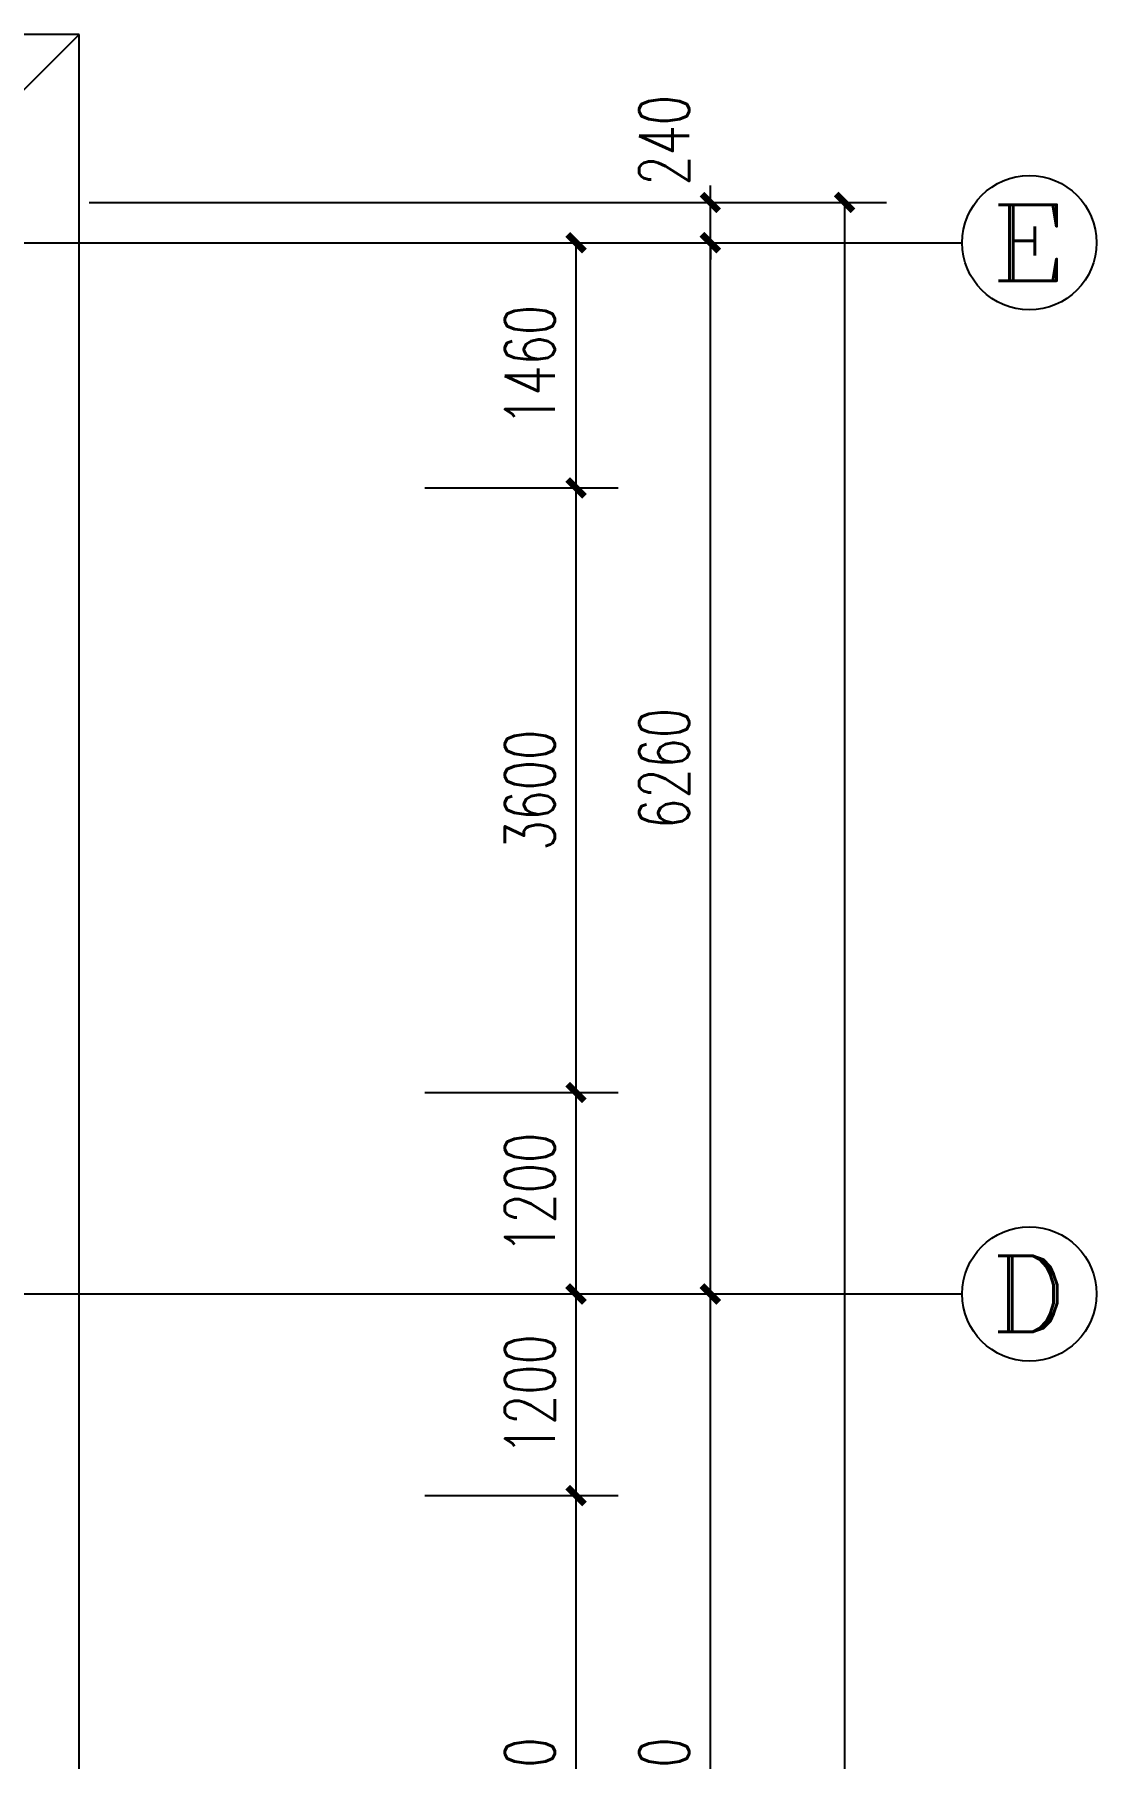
# Model space of a CAD drawing. Extents: x -17471 to 313636, y -71590 to 757901.
# Drawn here: x 111144 to 117470, y 107476 to 117742 of the extents above; entities that cross this region are included whole.
import ezdxf
from ezdxf.enums import TextEntityAlignment as Align

# ---------------------------------------------------------------- set-up
doc = ezdxf.new("R2010")
doc.units = 0
doc.header["$LTSCALE"] = 1000
doc.header["$MEASUREMENT"] = 0
for name, color, linetype in [('AXIS', 3, 'Continuous'), ('AXIS_TEXT', 7, 'Continuous'), ('DOTE', 1, 'Continuous'), ('GROUND', 2, 'Continuous'), ('PUB_DIM', 3, 'Continuous')]:
    doc.layers.add(name, color=color, linetype=linetype)
doc.styles.add('_TCH_AXIS', font='COMPLEX', dxfattribs={"bigfont": 'GBCBIG'})
doc.styles.add('_TCH_DIM_T3', font='SIMPLEX', dxfattribs={"width": 0.705882, "bigfont": 'GBCBIG'})
doc.styles.add('COMPLEX', font='COMPLEX')
doc.dimstyles.new('_TCH_ARCH&&100', dxfattribs={"dimtxt": 297.5, "dimasz": 100, "dimexe": 250, "dimexo": 300, "dimgap": 126.25, "dimtad": 1, "dimdec": 0, "dimzin": 0, "dimdsep": 46, "dimtxsty": '_TCH_DIM_T3', "dimblk": 'ARCHTICK', "dimcen": 0.09, "dimclrt": 7, "dimazin": 2, "dimtfac": 1, "dimtdec": 0, "dimtix": 1, "dimtmove": 2, "dimatfit": 3, "dimfxl": 0, "dimtolj": 1, "dimtzin": 0, "dimarcsym": 0})

# ---------------------------------------------------------------- blocks, each defined once
blk = doc.blocks.new('_ArchTick')
at = {"color": 0, "linetype": 'ByBlock', "const_width": 0.4}
blk.add_lwpolyline([(-0.5, -0.5), (0.5, 0.5)], dxfattribs=at)
blk = doc.blocks.new('*D2053')
at = {"layer": 'Defpoints', "color": 0, "transparency": 16777216}
for p in [(113170, 109042), (114370, 109042), (113170, 105442)]:
    blk.add_point(p, dxfattribs=at)
at = {"layer": 'PUB_DIM', "color": 0, "lineweight": -2, "transparency": 16777216}
for p, q in [((113470, 109042), (114620, 109042)), ((114370, 105442), (114370, 109042)), ((113470, 105442), (114620, 105442))]:
    blk.add_line(p, q, dxfattribs=at)
at = {"layer": 'PUB_DIM', "color": 0, "lineweight": -2, "transparency": 16777216, "xscale": 100, "yscale": 100, "zscale": 100}
for p, rotation in [((114370, 109042), 90), ((114370, 105442), 270)]:
    blk.add_blockref('_ArchTick', p, dxfattribs=dict(at, rotation=rotation))
at = {"layer": 'PUB_DIM', "color": 7, "transparency": 16777216, "insert": (114095, 107242), "char_height": 297.5, "attachment_point": 5, "rotation": 90, "style": '_TCH_DIM_T3'}
blk.add_mtext('\\A1;3600', dxfattribs=at)
blk = doc.blocks.new('*D2054')
at = {"layer": 'Defpoints', "color": 0, "transparency": 16777216}
for p in [(113170, 110242), (114370, 110242), (113170, 109042)]:
    blk.add_point(p, dxfattribs=at)
at = {"layer": 'PUB_DIM', "color": 0, "lineweight": -2, "transparency": 16777216}
for p, q in [((113470, 110242), (114620, 110242)), ((114370, 109042), (114370, 110242)), ((113470, 109042), (114620, 109042))]:
    blk.add_line(p, q, dxfattribs=at)
at = {"layer": 'PUB_DIM', "color": 0, "lineweight": -2, "transparency": 16777216, "xscale": 100, "yscale": 100, "zscale": 100}
for p, rotation in [((114370, 110242), 90), ((114370, 109042), 270)]:
    blk.add_blockref('_ArchTick', p, dxfattribs=dict(at, rotation=rotation))
at = {"layer": 'PUB_DIM', "color": 7, "transparency": 16777216, "insert": (114095, 109642), "char_height": 297.5, "attachment_point": 5, "rotation": 90, "style": '_TCH_DIM_T3'}
blk.add_mtext('\\A1;1200', dxfattribs=at)
blk = doc.blocks.new('*D2055')
at = {"layer": 'Defpoints', "color": 0, "transparency": 16777216}
for p in [(113170, 111442), (114370, 111442), (113170, 110242)]:
    blk.add_point(p, dxfattribs=at)
at = {"layer": 'PUB_DIM', "color": 0, "lineweight": -2, "transparency": 16777216}
for p, q in [((113470, 111442), (114620, 111442)), ((114370, 110242), (114370, 111442)), ((113470, 110242), (114620, 110242))]:
    blk.add_line(p, q, dxfattribs=at)
at = {"layer": 'PUB_DIM', "color": 0, "lineweight": -2, "transparency": 16777216, "xscale": 100, "yscale": 100, "zscale": 100}
for p, rotation in [((114370, 111442), 90), ((114370, 110242), 270)]:
    blk.add_blockref('_ArchTick', p, dxfattribs=dict(at, rotation=rotation))
at = {"layer": 'PUB_DIM', "color": 7, "transparency": 16777216, "insert": (114095, 110842), "char_height": 297.5, "attachment_point": 5, "rotation": 90, "style": '_TCH_DIM_T3'}
blk.add_mtext('\\A1;1200', dxfattribs=at)
blk = doc.blocks.new('*D2056')
at = {"layer": 'Defpoints', "color": 0, "transparency": 16777216}
for p in [(113170, 115042), (114370, 115042), (113170, 111442)]:
    blk.add_point(p, dxfattribs=at)
at = {"layer": 'PUB_DIM', "color": 0, "lineweight": -2, "transparency": 16777216}
for p, q in [((113470, 115042), (114620, 115042)), ((114370, 111442), (114370, 115042)), ((113470, 111442), (114620, 111442))]:
    blk.add_line(p, q, dxfattribs=at)
at = {"layer": 'PUB_DIM', "color": 0, "lineweight": -2, "transparency": 16777216, "xscale": 100, "yscale": 100, "zscale": 100}
for p, rotation in [((114370, 115042), 90), ((114370, 111442), 270)]:
    blk.add_blockref('_ArchTick', p, dxfattribs=dict(at, rotation=rotation))
at = {"layer": 'PUB_DIM', "color": 7, "transparency": 16777216, "insert": (114095, 113242), "char_height": 297.5, "attachment_point": 5, "rotation": 90, "style": '_TCH_DIM_T3'}
blk.add_mtext('\\A1;3600', dxfattribs=at)
blk = doc.blocks.new('*D2057')
at = {"layer": 'Defpoints', "color": 0, "transparency": 16777216}
for p in [(113170, 116502), (114370, 116502), (113170, 115042)]:
    blk.add_point(p, dxfattribs=at)
at = {"layer": 'PUB_DIM', "color": 0, "lineweight": -2, "transparency": 16777216}
for p, q in [((113470, 116502), (114620, 116502)), ((114370, 115042), (114370, 116502)), ((113470, 115042), (114620, 115042))]:
    blk.add_line(p, q, dxfattribs=at)
at = {"layer": 'PUB_DIM', "color": 0, "lineweight": -2, "transparency": 16777216, "xscale": 100, "yscale": 100, "zscale": 100}
for p, rotation in [((114370, 116502), 90), ((114370, 115042), 270)]:
    blk.add_blockref('_ArchTick', p, dxfattribs=dict(at, rotation=rotation))
at = {"layer": 'PUB_DIM', "color": 7, "transparency": 16777216, "insert": (114095, 115772), "char_height": 297.5, "attachment_point": 5, "rotation": 90, "style": '_TCH_DIM_T3'}
blk.add_mtext('\\A1;1460', dxfattribs=at)
blk = doc.blocks.new('*D2157')
at = {"layer": 'AXIS', "color": 0, "lineweight": -2, "transparency": 16777216}
for p, q in [((111470, 110242), (115420, 110242)), ((115170, 104242), (115170, 110242)), ((111470, 104242), (115420, 104242))]:
    blk.add_line(p, q, dxfattribs=at)
at = {"layer": 'Defpoints', "color": 0, "transparency": 16777216}
for p in [(111170, 110242), (115170, 110242), (111170, 104242)]:
    blk.add_point(p, dxfattribs=at)
at = {"layer": 'AXIS', "color": 0, "lineweight": -2, "transparency": 16777216, "xscale": 100, "yscale": 100, "zscale": 100}
for p, rotation in [((115170, 110242), 90), ((115170, 104242), 270)]:
    blk.add_blockref('_ArchTick', p, dxfattribs=dict(at, rotation=rotation))
at = {"layer": 'AXIS', "color": 7, "transparency": 16777216, "insert": (114895, 107242), "char_height": 297.5, "attachment_point": 5, "rotation": 90, "style": '_TCH_DIM_T3'}
blk.add_mtext('\\A1;6000', dxfattribs=at)
blk = doc.blocks.new('*D2158')
at = {"layer": 'AXIS', "color": 0, "lineweight": -2, "transparency": 16777216}
for p, q in [((111470, 116502), (115420, 116502)), ((115170, 110242), (115170, 116502)), ((111470, 110242), (115420, 110242))]:
    blk.add_line(p, q, dxfattribs=at)
at = {"layer": 'Defpoints', "color": 0, "transparency": 16777216}
for p in [(111170, 116502), (115170, 116502), (111170, 110242)]:
    blk.add_point(p, dxfattribs=at)
at = {"layer": 'AXIS', "color": 0, "lineweight": -2, "transparency": 16777216, "xscale": 100, "yscale": 100, "zscale": 100}
for p, rotation in [((115170, 116502), 90), ((115170, 110242), 270)]:
    blk.add_blockref('_ArchTick', p, dxfattribs=dict(at, rotation=rotation))
at = {"layer": 'AXIS', "color": 7, "transparency": 16777216, "insert": (114895, 113372), "char_height": 297.5, "attachment_point": 5, "rotation": 90, "style": '_TCH_DIM_T3'}
blk.add_mtext('\\A1;6260', dxfattribs=at)
blk = doc.blocks.new('*D2159')
at = {"layer": 'AXIS', "color": 0, "lineweight": -2, "transparency": 16777216}
for p, q in [((115170, 116742), (115170, 116842)), ((111470, 116742), (115420, 116742)), ((115170, 116502), (115170, 116742)), ((111470, 116502), (115420, 116502)), ((115170, 116502), (115170, 116402))]:
    blk.add_line(p, q, dxfattribs=at)
at = {"layer": 'Defpoints', "color": 0, "transparency": 16777216}
for p in [(111170, 116742), (115170, 116742), (111170, 116502)]:
    blk.add_point(p, dxfattribs=at)
at = {"layer": 'AXIS', "color": 0, "lineweight": -2, "transparency": 16777216, "xscale": 100, "yscale": 100, "zscale": 100}
for p, rotation in [((115170, 116742), 270), ((115170, 116502), 90)]:
    blk.add_blockref('_ArchTick', p, dxfattribs=dict(at, rotation=rotation))
at = {"layer": 'AXIS', "color": 7, "transparency": 16777216, "insert": (114895, 117112), "char_height": 297.5, "attachment_point": 5, "rotation": 90, "style": '_TCH_DIM_T3'}
blk.add_mtext('\\A1;240', dxfattribs=at)
blk = doc.blocks.new('*D2160')
at = {"layer": 'AXIS', "color": 0, "lineweight": -2, "transparency": 16777216}
for p, q in [((111470, 116742), (116220, 116742)), ((115970, 91742), (115970, 116742)), ((111470, 91742), (116220, 91742))]:
    blk.add_line(p, q, dxfattribs=at)
at = {"layer": 'Defpoints', "color": 0, "transparency": 16777216}
for p in [(111170, 116742), (115970, 116742), (111170, 91742)]:
    blk.add_point(p, dxfattribs=at)
at = {"layer": 'AXIS', "color": 0, "lineweight": -2, "transparency": 16777216, "xscale": 100, "yscale": 100, "zscale": 100}
for p, rotation in [((115970, 116742), 90), ((115970, 91742), 270)]:
    blk.add_blockref('_ArchTick', p, dxfattribs=dict(at, rotation=rotation))
at = {"layer": 'AXIS', "color": 7, "transparency": 16777216, "insert": (115695, 104242), "char_height": 297.5, "attachment_point": 5, "rotation": 90, "style": '_TCH_DIM_T3'}
blk.add_mtext('\\A1;25000', dxfattribs=at)
blk = doc.blocks.new('_AXISO')
blk.add_circle((0, 0), 0.5)
at = {"layer": 'AXIS_TEXT', "style": 'COMPLEX', "width": 1.041667}
blk.add_attdef('A', text='', height=0.56, dxfattribs=at).set_placement((-0.25, -0.28), (0.25, -0.28), align=Align.FIT)

msp = doc.modelspace()

# ---------------------------------------------------------------- linework, layer by layer
at = {"layer": 'AXIS'}
for p, q in [((111170.2, 116502.3), (116670.2, 116502.3)), ((111170.2, 110242.3), (116670.2, 110242.3))]:
    msp.add_line(p, q, dxfattribs=at)
at = {"layer": 'DOTE'}
for p, q in [((11170.2, 116502.3), (111170.2, 116502.3)), ((11170.2, 110242.3), (111170.2, 110242.3))]:
    msp.add_line(p, q, dxfattribs=at)
at = {"layer": 'GROUND'}
msp.add_line((110410.2, 116742.3), (111410.2, 117742.3), dxfattribs=at)
msp.add_lwpolyline([(10930.2, 90742.3), (111410.2, 90742.3), (111410.2, 117742.3), (10930.2, 117742.3)], close=True, dxfattribs=at)

# ---------------------------------------------------------------- block references
at = {"layer": 'AXIS'}
ref = msp.add_blockref('_AXISO', (117070.2, 116502.3), dxfattribs=dict(at, xscale=800, yscale=800, zscale=800))
ref.add_attrib('A', 'E', dxfattribs={"layer": 'AXIS_TEXT', "height": 452.5, "style": '_TCH_AXIS', "width": 1.3125}).set_placement((116843.9, 116276), (117296.5, 116276), align=Align.FIT)
ref = msp.add_blockref('_AXISO', (117070.2, 110242.3), dxfattribs=dict(at, xscale=800, yscale=800, zscale=800))
ref.add_attrib('A', 'D', dxfattribs={"layer": 'AXIS_TEXT', "height": 452.5, "style": '_TCH_AXIS', "width": 1.235294}).set_placement((116843.9, 110016), (117296.5, 110016), align=Align.FIT)

# ---------------------------------------------------------------- dimensions: what is measured, and where the dimension line sits
dim = msp.add_linear_dim(base=(115170.2, 116742.3), p1=(111170.2, 116502.3), p2=(111170.2, 116742.3), angle=90, dimstyle='_TCH_ARCH&&100', dxfattribs=at)
dim.commit()
dim.dimension.update_dxf_attribs({"geometry": '*D2159', "text_midpoint": (114895.2, 117112.3), "dimtype": 129})
for p1, p2, distance, picture, middle in [((111170.2, 91742.3), (111170.2, 116742.3), -4800, '*D2160', (115695.2, 104242.3)), ((111170.2, 110242.3), (111170.2, 116502.3), -4000, '*D2158', (114895.2, 113372.3)), ((111170.2, 104242.3), (111170.2, 110242.3), -4000, '*D2157', (114895.2, 107242.3))]:
    dim = msp.add_aligned_dim(p1=p1, p2=p2, distance=distance, dimstyle='_TCH_ARCH&&100', dxfattribs=at)
    dim.commit()
    dim.dimension.update_dxf_attribs({"geometry": picture, "text_midpoint": middle})
at = {"layer": 'PUB_DIM'}
for p1, p2, picture, middle in [((113170.2, 115042.3), (113170.2, 116502.3), '*D2057', (114095.2, 115772.3)), ((113170.2, 111442.3), (113170.2, 115042.3), '*D2056', (114095.2, 113242.3)), ((113170.2, 110242.3), (113170.2, 111442.3), '*D2055', (114095.2, 110842.3)), ((113170.2, 109042.3), (113170.2, 110242.3), '*D2054', (114095.2, 109642.3)), ((113170.2, 105442.3), (113170.2, 109042.3), '*D2053', (114095.2, 107242.3))]:
    dim = msp.add_aligned_dim(p1=p1, p2=p2, distance=-1200, dimstyle='_TCH_ARCH&&100', dxfattribs=at)
    dim.commit()
    dim.dimension.update_dxf_attribs({"geometry": picture, "text_midpoint": middle})

doc.saveas('drawing.dxf')
